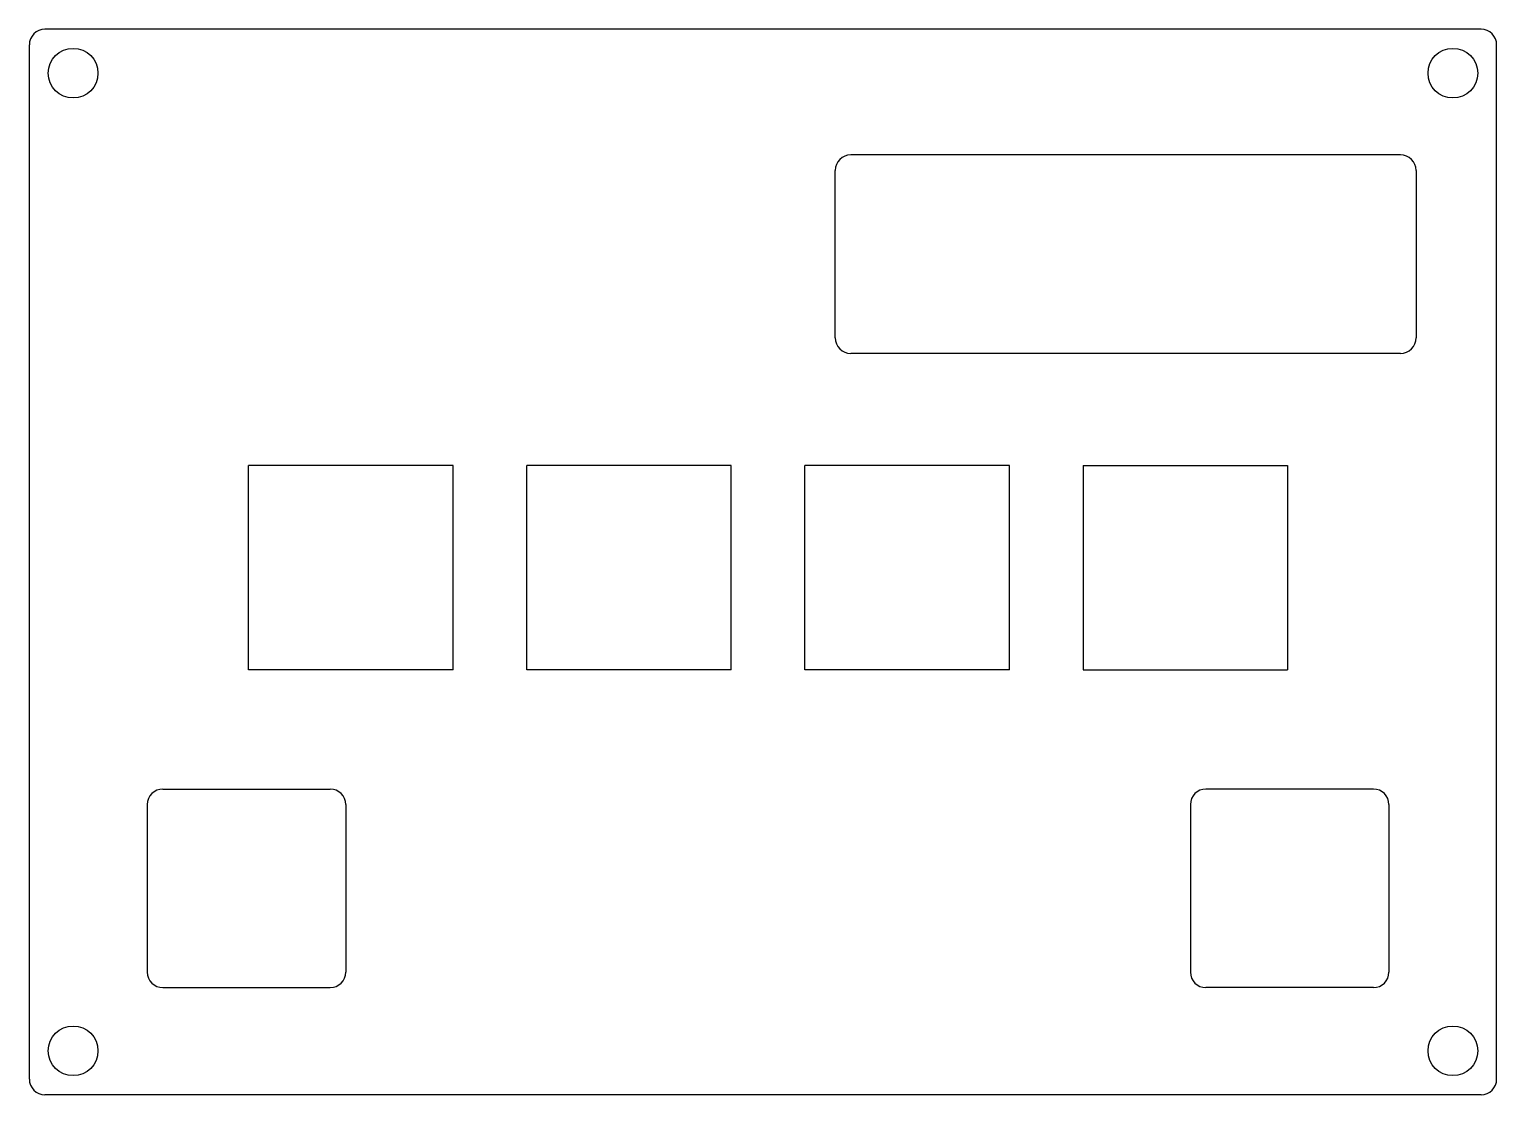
# Model space of a CAD drawing. Extents: x -1.98 to 1.98, y -1.44 to 1.44.
import ezdxf

# ---------------------------------------------------------------- set-up
doc = ezdxf.new("R2010")
doc.units = 0
doc.header["$MEASUREMENT"] = 0
doc.layers.add('VISIBLE', color=7, linetype='CONTINUOUS')

msp = doc.modelspace()

# ---------------------------------------------------------------- linework, layer by layer
at = {"layer": 'VISIBLE'}
for p, q in [((1.9361, 1.4363), (-1.9361, 1.4363)), ((-1.9781, -1.3943), (-1.9781, 1.3943)), ((1.9781, -1.3943), (1.9781, 1.3943)), ((1.7189, 1.0979), (0.2366, 1.0979)), ((0.1946, 0.6044), (0.1946, 1.0559)), ((1.7609, 1.0559), (1.7609, 0.6044)), ((1.7189, 0.5624), (0.2366, 0.5624)), ((-1.3868, -0.2912), (-1.3868, 0.26)), ((-0.8357, 0.26), (-1.3868, 0.26)), ((-0.8357, -0.2912), (-0.8357, 0.26)), ((-0.6368, -0.2912), (-0.6368, 0.26)), ((-0.0857, 0.26), (-0.6368, 0.26)), ((-0.0857, -0.2912), (-0.0857, 0.26)), ((0.1132, -0.2912), (0.1132, 0.26)), ((0.6643, 0.26), (0.1132, 0.26)), ((0.6643, -0.2912), (0.6643, 0.26)), ((0.8632, 0.26), (0.8632, -0.2912)), ((0.8632, 0.26), (1.4143, 0.26)), ((1.4143, 0.26), (1.4143, -0.2912)), ((-0.8357, -0.2912), (-1.3868, -0.2912)), ((-0.0857, -0.2912), (-0.6368, -0.2912)), ((0.6643, -0.2912), (0.1132, -0.2912)), ((0.8632, -0.2912), (1.4143, -0.2912)), ((-1.6182, -0.6123), (-1.1668, -0.6123)), ((1.6457, -0.6123), (1.1943, -0.6123)), ((-1.6602, -0.6543), (-1.6602, -1.1057)), ((-1.1248, -0.6543), (-1.1248, -1.1057)), ((1.1523, -0.6543), (1.1523, -1.1057)), ((1.6877, -0.6543), (1.6877, -1.1057)), ((-1.6182, -1.1477), (-1.1668, -1.1477)), ((1.6457, -1.1477), (1.1943, -1.1477)), ((1.9361, -1.4363), (-1.9361, -1.4363))]:
    msp.add_line(p, q, dxfattribs=at)
for centre in [(-1.86, 1.3181), (1.86, 1.3181), (-1.86, -1.3181), (1.86, -1.3181)]:
    msp.add_circle(centre, 0.0669, dxfattribs=at)
for centre, start, end in [((-1.9361, 1.3943), 90, 180), ((1.9361, 1.3943), 0, 90), ((0.2366, 1.0559), 90, 180), ((1.7189, 1.0559), 0, 90), ((0.2366, 0.6044), 180, 270), ((1.7189, 0.6044), 270, 0), ((-1.6182, -0.6543), 90, 180), ((-1.1668, -0.6543), 0, 90), ((1.1943, -0.6543), 90, 180), ((1.6457, -0.6543), 0, 90), ((-1.6182, -1.1057), 180, 270), ((-1.1668, -1.1057), 270, 0), ((1.1943, -1.1057), 180, 270), ((1.6457, -1.1057), 270, 0), ((-1.9361, -1.3943), 180, 270), ((1.9361, -1.3943), 270, 0)]:
    msp.add_arc(centre, 0.042, start, end, dxfattribs=at)

doc.saveas('drawing.dxf')
